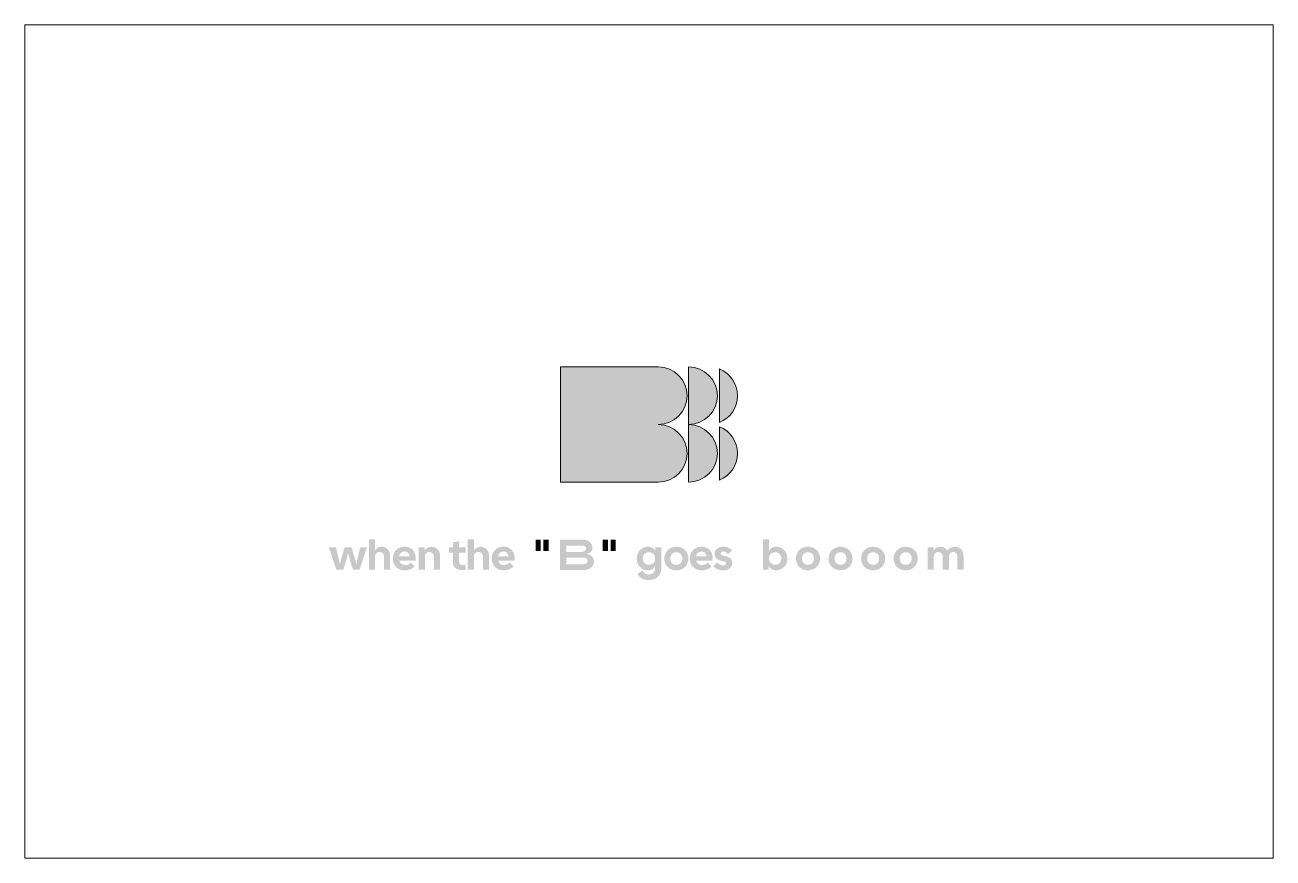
# Paper-space layout 'Layout1' of a CAD drawing. Header units: millimetres. Extents: x 0 to 254, y 0 to 169.
# The model-space entities are those that its viewports show. They can reach past a viewport. Long polylines and large blocks are cut down to what shows.
import ezdxf

# ---------------------------------------------------------------- set-up
doc = ezdxf.new("R2010")
doc.units = ezdxf.units.MM

msp = doc.modelspace()

# ---------------------------------------------------------------- hatches: boundary and pattern name
at = {"true_color": 0x000000, "transparency": 33554687}
h = msp.add_hatch(color=18, dxfattribs=at)
edge = h.paths.add_edge_path(flags=0)
edge.add_spline(control_points=[(2276.29, 87.68), (2278.44, 86.81), (2279.96, 84.7), (2279.96, 82.24), (2279.96, 79.78), (2278.44, 77.68), (2276.29, 76.81), (2276.29, 76.81), (2276.29, 87.68), (2276.29, 87.68)], knot_values=[0, 0, 0, 0, 1, 1, 1, 2, 2, 2, 3, 3, 3, 3], degree=3, periodic=1)
edge = h.paths.add_edge_path(flags=0)
edge.add_spline(control_points=[(2270, 88.11), (2270, 88.11), (2270, 99.83), (2270, 99.83), (2273.24, 99.83), (2275.87, 97.21), (2275.87, 93.97), (2275.87, 90.73), (2273.24, 88.11), (2270, 88.11)], knot_values=[0, 0, 0, 0, 1, 1, 1, 2, 2, 2, 3, 3, 3, 3], degree=3, periodic=1)
edge = h.paths.add_edge_path(flags=0)
edge.add_spline(control_points=[(2270, 88.11), (2273.24, 88.11), (2275.87, 85.48), (2275.87, 82.24), (2275.87, 79.01), (2273.24, 76.38), (2270, 76.38), (2270, 76.38), (2270, 88.11), (2270, 88.11)], knot_values=[0, 0, 0, 0, 1, 1, 1, 2, 2, 2, 3, 3, 3, 3], degree=3, periodic=1)
edge = h.paths.add_edge_path(flags=0)
edge.add_spline(control_points=[(2276.29, 99.41), (2278.44, 98.54), (2279.96, 96.43), (2279.96, 93.97), (2279.96, 91.51), (2278.44, 89.4), (2276.29, 88.53), (2276.29, 88.53), (2276.29, 99.41), (2276.29, 99.41)], knot_values=[0, 0, 0, 0, 1, 1, 1, 2, 2, 2, 3, 3, 3, 3], degree=3, periodic=1)
edge = h.paths.add_edge_path(flags=0)
edge.add_spline(control_points=[(2263.84, 76.38), (2263.84, 76.38), (2243.95, 76.38), (2243.95, 76.38), (2243.95, 76.38), (2243.95, 99.83), (2243.95, 99.83), (2243.95, 99.83), (2263.84, 99.83), (2263.84, 99.83), (2267.08, 99.83), (2269.7, 97.21), (2269.7, 93.97), (2269.7, 90.73), (2267.08, 88.11), (2263.84, 88.11), (2267.08, 88.11), (2269.7, 85.48), (2269.7, 82.24), (2269.7, 79.01), (2267.08, 76.38), (2263.84, 76.38)], knot_values=[0, 0, 0, 0, 1, 1, 1, 2, 2, 2, 3, 3, 3, 4, 4, 4, 5, 5, 5, 6, 6, 6, 7, 7, 7, 7], degree=3, periodic=1)
h = msp.add_hatch(color=18, dxfattribs=at)
edge = h.paths.add_edge_path(flags=0)
edge.add_spline(control_points=[(2204.95, 64.78), (2204.95, 64.78), (2206.18, 64.78), (2206.18, 64.78), (2206.18, 64.78), (2206.18, 62.57), (2206.18, 62.57), (2206.18, 62.57), (2206.25, 62.57), (2206.25, 62.57), (2206.37, 62.76), (2206.54, 62.92), (2206.77, 63.06), (2207, 63.19), (2207.27, 63.26), (2207.58, 63.26), (2207.88, 63.26), (2208.16, 63.19), (2208.41, 63.03), (2208.67, 62.88), (2208.87, 62.67), (2209.03, 62.4), (2209.18, 62.13), (2209.26, 61.84), (2209.26, 61.51), (2209.26, 61.51), (2209.26, 58.59), (2209.26, 58.59), (2209.26, 58.59), (2208.02, 58.59), (2208.02, 58.59), (2208.02, 58.59), (2208.02, 61.22), (2208.02, 61.22), (2208.02, 61.52), (2207.94, 61.76), (2207.77, 61.93), (2207.6, 62.11), (2207.37, 62.2), (2207.08, 62.2), (2206.81, 62.2), (2206.59, 62.11), (2206.43, 61.93), (2206.27, 61.75), (2206.18, 61.52), (2206.18, 61.22), (2206.18, 61.22), (2206.18, 58.59), (2206.18, 58.59), (2206.18, 58.59), (2204.95, 58.59), (2204.95, 58.59), (2204.95, 58.59), (2204.95, 64.78), (2204.95, 64.78)], knot_values=[0, 0, 0, 0, 1, 1, 1, 2, 2, 2, 3, 3, 3, 4, 4, 4, 5, 5, 5, 6, 6, 6, 7, 7, 7, 8, 8, 8, 9, 9, 9, 10, 10, 10, 11, 11, 11, 12, 12, 12, 13, 13, 13, 14, 14, 14, 15, 15, 15, 16, 16, 16, 17, 17, 17, 18, 18, 18, 18], degree=3, periodic=1)
h = msp.add_hatch(color=18, dxfattribs=at)
edge = h.paths.add_edge_path(flags=0)
edge.add_spline(control_points=[(2222.08, 62.06), (2222.08, 62.06), (2221.23, 62.06), (2221.23, 62.06), (2221.23, 62.06), (2221.23, 63.14), (2221.23, 63.14), (2221.23, 63.14), (2222.08, 63.14), (2222.08, 63.14), (2222.08, 63.14), (2222.08, 64.16), (2222.08, 64.16), (2222.08, 64.16), (2223.32, 64.4), (2223.32, 64.4), (2223.32, 64.4), (2223.32, 63.14), (2223.32, 63.14), (2223.32, 63.14), (2224.64, 63.14), (2224.64, 63.14), (2224.64, 63.14), (2224.64, 62.06), (2224.64, 62.06), (2224.64, 62.06), (2223.32, 62.06), (2223.32, 62.06), (2223.32, 62.06), (2223.32, 60.19), (2223.32, 60.19), (2223.32, 59.98), (2223.38, 59.81), (2223.52, 59.7), (2223.65, 59.6), (2223.81, 59.54), (2224, 59.54), (2224.27, 59.54), (2224.48, 59.57), (2224.64, 59.62), (2224.64, 59.62), (2224.64, 58.59), (2224.64, 58.59), (2224.49, 58.56), (2224.36, 58.54), (2224.25, 58.53), (2224.13, 58.52), (2223.99, 58.51), (2223.81, 58.51), (2223.3, 58.51), (2222.89, 58.65), (2222.57, 58.93), (2222.24, 59.21), (2222.08, 59.59), (2222.08, 60.06), (2222.08, 60.06), (2222.08, 62.06), (2222.08, 62.06)], knot_values=[0, 0, 0, 0, 1, 1, 1, 2, 2, 2, 3, 3, 3, 4, 4, 4, 5, 5, 5, 6, 6, 6, 7, 7, 7, 8, 8, 8, 9, 9, 9, 10, 10, 10, 11, 11, 11, 12, 12, 12, 13, 13, 13, 14, 14, 14, 15, 15, 15, 16, 16, 16, 17, 17, 17, 18, 18, 18, 19, 19, 19, 19], degree=3, periodic=1)
h = msp.add_hatch(color=18, dxfattribs=at)
edge = h.paths.add_edge_path(flags=0)
edge.add_spline(control_points=[(2225.08, 64.78), (2225.08, 64.78), (2226.31, 64.78), (2226.31, 64.78), (2226.31, 64.78), (2226.31, 62.57), (2226.31, 62.57), (2226.31, 62.57), (2226.37, 62.57), (2226.37, 62.57), (2226.5, 62.76), (2226.67, 62.92), (2226.9, 63.06), (2227.13, 63.19), (2227.4, 63.26), (2227.71, 63.26), (2228.01, 63.26), (2228.28, 63.19), (2228.54, 63.03), (2228.8, 62.88), (2229, 62.67), (2229.16, 62.4), (2229.31, 62.13), (2229.39, 61.84), (2229.39, 61.51), (2229.39, 61.51), (2229.39, 58.59), (2229.39, 58.59), (2229.39, 58.59), (2228.15, 58.59), (2228.15, 58.59), (2228.15, 58.59), (2228.15, 61.22), (2228.15, 61.22), (2228.15, 61.52), (2228.06, 61.76), (2227.89, 61.93), (2227.73, 62.11), (2227.5, 62.2), (2227.21, 62.2), (2226.94, 62.2), (2226.72, 62.11), (2226.56, 61.93), (2226.39, 61.75), (2226.31, 61.52), (2226.31, 61.22), (2226.31, 61.22), (2226.31, 58.59), (2226.31, 58.59), (2226.31, 58.59), (2225.08, 58.59), (2225.08, 58.59), (2225.08, 58.59), (2225.08, 64.78), (2225.08, 64.78)], knot_values=[0, 0, 0, 0, 1, 1, 1, 2, 2, 2, 3, 3, 3, 4, 4, 4, 5, 5, 5, 6, 6, 6, 7, 7, 7, 8, 8, 8, 9, 9, 9, 10, 10, 10, 11, 11, 11, 12, 12, 12, 13, 13, 13, 14, 14, 14, 15, 15, 15, 16, 16, 16, 17, 17, 17, 18, 18, 18, 18], degree=3, periodic=1)
h = msp.add_hatch(color=18, dxfattribs=at)
h.paths.add_polyline_path([(2238.88, 62.38), (2238.88, 64.71), (2239.92, 64.71), (2239.92, 62.38)], flags=0)
h.paths.add_polyline_path([(2240.47, 62.38), (2240.47, 64.71), (2241.52, 64.71), (2241.52, 62.38)], flags=0)
h = msp.add_hatch(color=18, dxfattribs=at)
edge = h.paths.add_edge_path(flags=0)
edge.add_spline(control_points=[(2243.83, 64.71), (2243.83, 64.71), (2248.33, 64.71), (2248.33, 64.71), (2248.99, 64.71), (2249.51, 64.56), (2249.88, 64.26), (2250.25, 63.96), (2250.44, 63.56), (2250.44, 63.07), (2250.44, 62.76), (2250.34, 62.49), (2250.14, 62.28), (2249.94, 62.06), (2249.67, 61.92), (2249.33, 61.84), (2249.33, 61.84), (2249.33, 61.79), (2249.33, 61.79), (2249.59, 61.76), (2249.83, 61.68), (2250.05, 61.53), (2250.26, 61.38), (2250.43, 61.2), (2250.55, 60.97), (2250.68, 60.74), (2250.74, 60.49), (2250.74, 60.22), (2250.74, 59.87), (2250.64, 59.57), (2250.46, 59.32), (2250.28, 59.06), (2250.02, 58.86), (2249.68, 58.72), (2249.35, 58.58), (2248.95, 58.51), (2248.5, 58.51), (2248.5, 58.51), (2243.83, 58.51), (2243.83, 58.51), (2243.83, 58.51), (2243.83, 64.71), (2243.83, 64.71)], knot_values=[0, 0, 0, 0, 1, 1, 1, 2, 2, 2, 3, 3, 3, 4, 4, 4, 5, 5, 5, 6, 6, 6, 7, 7, 7, 8, 8, 8, 9, 9, 9, 10, 10, 10, 11, 11, 11, 12, 12, 12, 13, 13, 13, 14, 14, 14, 14], degree=3, periodic=1)
edge = h.paths.add_edge_path(flags=0)
edge.add_spline(control_points=[(2248.47, 59.7), (2248.78, 59.7), (2249.02, 59.76), (2249.19, 59.88), (2249.37, 60), (2249.45, 60.17), (2249.45, 60.38), (2249.45, 60.6), (2249.37, 60.77), (2249.19, 60.89), (2249.02, 61.01), (2248.78, 61.07), (2248.47, 61.07), (2248.47, 61.07), (2245.1, 61.07), (2245.1, 61.07), (2245.1, 61.07), (2245.1, 59.7), (2245.1, 59.7), (2245.1, 59.7), (2248.47, 59.7), (2248.47, 59.7)], knot_values=[0, 0, 0, 0, 1, 1, 1, 2, 2, 2, 3, 3, 3, 4, 4, 4, 5, 5, 5, 6, 6, 6, 7, 7, 7, 7], degree=3, periodic=1)
edge = h.paths.add_edge_path(flags=0)
edge.add_spline(control_points=[(2248.22, 62.22), (2248.49, 62.22), (2248.7, 62.28), (2248.85, 62.39), (2248.99, 62.51), (2249.15, 62.67), (2249.15, 62.88), (2249.15, 63.08), (2249.07, 63.23), (2248.92, 63.34), (2248.78, 63.45), (2248.57, 63.51), (2248.3, 63.51), (2248.3, 63.51), (2245.1, 63.51), (2245.1, 63.51), (2245.1, 63.51), (2245.1, 62.22), (2245.1, 62.22), (2245.1, 62.22), (2248.22, 62.22), (2248.22, 62.22)], knot_values=[0, 0, 0, 0, 1, 1, 1, 2, 2, 2, 3, 3, 3, 4, 4, 4, 5, 5, 5, 6, 6, 6, 7, 7, 7, 7], degree=3, periodic=1)
h = msp.add_hatch(color=18, dxfattribs=at)
h.paths.add_polyline_path([(2252.53, 62.38), (2252.53, 64.71), (2253.58, 64.71), (2253.58, 62.38)], flags=0)
h.paths.add_polyline_path([(2254.13, 62.38), (2254.13, 64.71), (2255.18, 64.71), (2255.18, 62.38)], flags=0)
h = msp.add_hatch(color=18, dxfattribs=at)
edge = h.paths.add_edge_path(flags=0)
edge.add_spline(control_points=[(2287.83, 58.47), (2287.5, 58.47), (2287.2, 58.54), (2286.93, 58.69), (2286.66, 58.83), (2286.48, 59.02), (2286.39, 59.26), (2286.39, 59.26), (2286.34, 59.26), (2286.34, 59.26), (2286.34, 59.26), (2286.34, 58.59), (2286.34, 58.59), (2286.34, 58.59), (2285.14, 58.59), (2285.14, 58.59), (2285.14, 58.59), (2285.14, 64.78), (2285.14, 64.78), (2285.14, 64.78), (2286.37, 64.78), (2286.37, 64.78), (2286.37, 64.78), (2286.37, 62.45), (2286.37, 62.45), (2286.37, 62.45), (2286.43, 62.45), (2286.43, 62.45), (2286.52, 62.7), (2286.7, 62.9), (2286.96, 63.04), (2287.22, 63.19), (2287.51, 63.26), (2287.83, 63.26), (2288.27, 63.26), (2288.67, 63.15), (2289.02, 62.93), (2289.37, 62.71), (2289.64, 62.42), (2289.84, 62.05), (2290.03, 61.68), (2290.13, 61.29), (2290.13, 60.86), (2290.13, 60.44), (2290.03, 60.05), (2289.84, 59.68), (2289.64, 59.31), (2289.37, 59.02), (2289.02, 58.8), (2288.67, 58.58), (2288.27, 58.47), (2287.83, 58.47)], knot_values=[0, 0, 0, 0, 1, 1, 1, 2, 2, 2, 3, 3, 3, 4, 4, 4, 5, 5, 5, 6, 6, 6, 7, 7, 7, 8, 8, 8, 9, 9, 9, 10, 10, 10, 11, 11, 11, 12, 12, 12, 13, 13, 13, 14, 14, 14, 15, 15, 15, 16, 16, 16, 17, 17, 17, 17], degree=3, periodic=1)
edge = h.paths.add_edge_path(flags=0)
edge.add_spline(control_points=[(2287.63, 59.58), (2287.99, 59.58), (2288.29, 59.71), (2288.53, 59.95), (2288.77, 60.19), (2288.89, 60.5), (2288.89, 60.87), (2288.89, 61.24), (2288.77, 61.55), (2288.53, 61.79), (2288.29, 62.03), (2287.99, 62.15), (2287.63, 62.15), (2287.27, 62.15), (2286.97, 62.03), (2286.73, 61.79), (2286.49, 61.55), (2286.37, 61.24), (2286.37, 60.86), (2286.37, 60.62), (2286.43, 60.41), (2286.53, 60.21), (2286.64, 60.02), (2286.79, 59.86), (2286.98, 59.75), (2287.18, 59.64), (2287.39, 59.58), (2287.63, 59.58)], knot_values=[0, 0, 0, 0, 1, 1, 1, 2, 2, 2, 3, 3, 3, 4, 4, 4, 5, 5, 5, 6, 6, 6, 7, 7, 7, 8, 8, 8, 9, 9, 9, 9], degree=3, periodic=1)
h = msp.add_hatch(color=18, dxfattribs=at)
edge = h.paths.add_edge_path(flags=0)
edge.add_spline(control_points=[(2196.8, 63.14), (2196.8, 63.14), (2198.25, 63.14), (2198.25, 63.14), (2198.25, 63.14), (2198.84, 60.68), (2198.84, 60.68), (2198.84, 60.68), (2198.88, 60.48), (2198.88, 60.48), (2198.95, 60.2), (2198.99, 59.96), (2199.02, 59.77), (2199.02, 59.77), (2199.09, 59.77), (2199.09, 59.77), (2199.11, 59.93), (2199.14, 60.09), (2199.17, 60.24), (2199.21, 60.39), (2199.24, 60.54), (2199.28, 60.69), (2199.28, 60.69), (2200, 63.14), (2200, 63.14), (2200, 63.14), (2201.42, 63.14), (2201.42, 63.14), (2201.42, 63.14), (2202.14, 60.69), (2202.14, 60.69), (2202.24, 60.33), (2202.3, 60.03), (2202.33, 59.77), (2202.33, 59.77), (2202.4, 59.77), (2202.4, 59.77), (2202.42, 59.91), (2202.45, 60.06), (2202.49, 60.22), (2202.52, 60.39), (2202.56, 60.54), (2202.59, 60.68), (2202.59, 60.68), (2203.21, 63.14), (2203.21, 63.14), (2203.21, 63.14), (2204.56, 63.14), (2204.56, 63.14), (2204.56, 63.14), (2203.04, 58.59), (2203.04, 58.59), (2203.04, 58.59), (2201.69, 58.59), (2201.69, 58.59), (2201.69, 58.59), (2200.94, 61.06), (2200.94, 61.06), (2200.87, 61.31), (2200.8, 61.62), (2200.74, 61.96), (2200.74, 61.96), (2200.67, 61.96), (2200.67, 61.96), (2200.63, 61.66), (2200.57, 61.35), (2200.49, 61.06), (2200.49, 61.06), (2199.76, 58.59), (2199.76, 58.59), (2199.76, 58.59), (2198.33, 58.59), (2198.33, 58.59), (2198.33, 58.59), (2196.8, 63.14), (2196.8, 63.14)], knot_values=[0, 0, 0, 0, 1, 1, 1, 2, 2, 2, 3, 3, 3, 4, 4, 4, 5, 5, 5, 6, 6, 6, 7, 7, 7, 8, 8, 8, 9, 9, 9, 10, 10, 10, 11, 11, 11, 12, 12, 12, 13, 13, 13, 14, 14, 14, 15, 15, 15, 16, 16, 16, 17, 17, 17, 18, 18, 18, 19, 19, 19, 20, 20, 20, 21, 21, 21, 22, 22, 22, 23, 23, 23, 24, 24, 24, 25, 25, 25, 25], degree=3, periodic=1)
h = msp.add_hatch(color=18, dxfattribs=at)
edge = h.paths.add_edge_path(flags=0)
edge.add_spline(control_points=[(2211.13, 60.44), (2211.15, 60.35), (2211.19, 60.25), (2211.24, 60.16), (2211.34, 59.98), (2211.48, 59.84), (2211.66, 59.72), (2211.84, 59.61), (2212.06, 59.55), (2212.32, 59.55), (2212.54, 59.55), (2212.76, 59.6), (2212.96, 59.69), (2213.17, 59.79), (2213.33, 59.91), (2213.45, 60.07), (2213.45, 60.07), (2214.27, 59.27), (2214.27, 59.27), (2214.06, 59.03), (2213.78, 58.84), (2213.43, 58.69), (2213.08, 58.54), (2212.7, 58.47), (2212.28, 58.47), (2211.8, 58.47), (2211.37, 58.57), (2211, 58.77), (2210.63, 58.98), (2210.34, 59.26), (2210.13, 59.62), (2209.93, 59.98), (2209.83, 60.38), (2209.83, 60.83), (2209.83, 61.33), (2209.93, 61.76), (2210.14, 62.13), (2210.34, 62.49), (2210.63, 62.78), (2210.99, 62.97), (2211.36, 63.17), (2211.77, 63.26), (2212.22, 63.26), (2212.67, 63.26), (2213.06, 63.17), (2213.41, 62.97), (2213.75, 62.78), (2214.01, 62.51), (2214.2, 62.16), (2214.38, 61.81), (2214.48, 61.41), (2214.48, 60.95), (2214.48, 60.8), (2214.46, 60.63), (2214.44, 60.44), (2214.44, 60.44), (2211.13, 60.44), (2211.13, 60.44)], knot_values=[0, 0, 0, 0, 1, 1, 1, 2, 2, 2, 3, 3, 3, 4, 4, 4, 5, 5, 5, 6, 6, 6, 7, 7, 7, 8, 8, 8, 9, 9, 9, 10, 10, 10, 11, 11, 11, 12, 12, 12, 13, 13, 13, 14, 14, 14, 15, 15, 15, 16, 16, 16, 17, 17, 17, 18, 18, 18, 19, 19, 19, 19], degree=3, periodic=1)
edge = h.paths.add_edge_path(flags=0)
edge.add_spline(control_points=[(2211.1, 61.34), (2211.1, 61.34), (2213.22, 61.32), (2213.22, 61.32), (2213.19, 61.58), (2213.12, 61.79), (2213, 61.94), (2212.83, 62.16), (2212.57, 62.27), (2212.2, 62.27), (2211.85, 62.27), (2211.58, 62.16), (2211.37, 61.93), (2211.24, 61.77), (2211.15, 61.58), (2211.1, 61.34)], knot_values=[0, 0, 0, 0, 1, 1, 1, 2, 2, 2, 3, 3, 3, 4, 4, 4, 5, 5, 5, 5], degree=3, periodic=1)
h = msp.add_hatch(color=18, dxfattribs=at)
edge = h.paths.add_edge_path(flags=0)
edge.add_spline(control_points=[(2215.1, 63.14), (2215.1, 63.14), (2216.3, 63.14), (2216.3, 63.14), (2216.3, 63.14), (2216.3, 62.56), (2216.3, 62.56), (2216.3, 62.56), (2216.35, 62.56), (2216.35, 62.56), (2216.48, 62.75), (2216.66, 62.92), (2216.9, 63.05), (2217.14, 63.19), (2217.41, 63.25), (2217.73, 63.25), (2218.03, 63.25), (2218.31, 63.18), (2218.56, 63.02), (2218.82, 62.87), (2219.03, 62.66), (2219.18, 62.39), (2219.33, 62.12), (2219.41, 61.83), (2219.41, 61.5), (2219.41, 61.5), (2219.41, 58.59), (2219.41, 58.59), (2219.41, 58.59), (2218.17, 58.59), (2218.17, 58.59), (2218.17, 58.59), (2218.17, 61.21), (2218.17, 61.21), (2218.17, 61.51), (2218.09, 61.75), (2217.92, 61.93), (2217.75, 62.1), (2217.52, 62.19), (2217.24, 62.19), (2216.96, 62.19), (2216.74, 62.1), (2216.58, 61.92), (2216.42, 61.74), (2216.34, 61.51), (2216.34, 61.21), (2216.34, 61.21), (2216.34, 58.59), (2216.34, 58.59), (2216.34, 58.59), (2215.1, 58.59), (2215.1, 58.59), (2215.1, 58.59), (2215.1, 63.14), (2215.1, 63.14)], knot_values=[0, 0, 0, 0, 1, 1, 1, 2, 2, 2, 3, 3, 3, 4, 4, 4, 5, 5, 5, 6, 6, 6, 7, 7, 7, 8, 8, 8, 9, 9, 9, 10, 10, 10, 11, 11, 11, 12, 12, 12, 13, 13, 13, 14, 14, 14, 15, 15, 15, 16, 16, 16, 17, 17, 17, 18, 18, 18, 18], degree=3, periodic=1)
h = msp.add_hatch(color=18, dxfattribs=at)
edge = h.paths.add_edge_path(flags=0)
edge.add_spline(control_points=[(2231.25, 60.44), (2231.28, 60.35), (2231.32, 60.25), (2231.37, 60.16), (2231.47, 59.98), (2231.61, 59.84), (2231.79, 59.72), (2231.97, 59.61), (2232.19, 59.55), (2232.45, 59.55), (2232.67, 59.55), (2232.89, 59.6), (2233.09, 59.69), (2233.3, 59.79), (2233.46, 59.91), (2233.58, 60.07), (2233.58, 60.07), (2234.39, 59.27), (2234.39, 59.27), (2234.18, 59.03), (2233.9, 58.84), (2233.55, 58.69), (2233.21, 58.54), (2232.82, 58.47), (2232.41, 58.47), (2231.93, 58.47), (2231.5, 58.57), (2231.13, 58.77), (2230.75, 58.98), (2230.47, 59.26), (2230.26, 59.62), (2230.06, 59.98), (2229.96, 60.38), (2229.96, 60.83), (2229.96, 61.33), (2230.06, 61.76), (2230.27, 62.13), (2230.47, 62.49), (2230.76, 62.78), (2231.12, 62.97), (2231.49, 63.17), (2231.9, 63.26), (2232.35, 63.26), (2232.8, 63.26), (2233.19, 63.17), (2233.53, 62.97), (2233.87, 62.78), (2234.14, 62.51), (2234.32, 62.16), (2234.51, 61.81), (2234.6, 61.41), (2234.6, 60.95), (2234.6, 60.8), (2234.59, 60.63), (2234.57, 60.44), (2234.57, 60.44), (2231.25, 60.44), (2231.25, 60.44)], knot_values=[0, 0, 0, 0, 1, 1, 1, 2, 2, 2, 3, 3, 3, 4, 4, 4, 5, 5, 5, 6, 6, 6, 7, 7, 7, 8, 8, 8, 9, 9, 9, 10, 10, 10, 11, 11, 11, 12, 12, 12, 13, 13, 13, 14, 14, 14, 15, 15, 15, 16, 16, 16, 17, 17, 17, 18, 18, 18, 19, 19, 19, 19], degree=3, periodic=1)
edge = h.paths.add_edge_path(flags=0)
edge.add_spline(control_points=[(2231.23, 61.34), (2231.23, 61.34), (2233.35, 61.32), (2233.35, 61.32), (2233.32, 61.58), (2233.25, 61.79), (2233.13, 61.94), (2232.96, 62.16), (2232.69, 62.27), (2232.33, 62.27), (2231.98, 62.27), (2231.71, 62.16), (2231.5, 61.93), (2231.37, 61.77), (2231.28, 61.58), (2231.23, 61.34)], knot_values=[0, 0, 0, 0, 1, 1, 1, 2, 2, 2, 3, 3, 3, 4, 4, 4, 5, 5, 5, 5], degree=3, periodic=1)
h = msp.add_hatch(color=18, dxfattribs=at)
edge = h.paths.add_edge_path(flags=0)
edge.add_spline(control_points=[(2262, 56.5), (2261.63, 56.5), (2261.31, 56.53), (2261.04, 56.59), (2260.76, 56.66), (2260.51, 56.78), (2260.27, 56.95), (2260.03, 57.13), (2259.81, 57.39), (2259.6, 57.72), (2259.6, 57.72), (2260.62, 58.42), (2260.62, 58.42), (2260.76, 58.15), (2260.93, 57.95), (2261.14, 57.82), (2261.35, 57.7), (2261.62, 57.63), (2261.96, 57.63), (2262.18, 57.63), (2262.38, 57.68), (2262.57, 57.78), (2262.76, 57.88), (2262.91, 58.02), (2263.03, 58.2), (2263.14, 58.38), (2263.2, 58.59), (2263.2, 58.84), (2263.2, 58.84), (2263.2, 59.26), (2263.2, 59.26), (2263.2, 59.26), (2263.14, 59.26), (2263.14, 59.26), (2263.06, 59.02), (2262.88, 58.83), (2262.62, 58.69), (2262.35, 58.54), (2262.06, 58.47), (2261.75, 58.47), (2261.3, 58.47), (2260.91, 58.58), (2260.56, 58.8), (2260.21, 59.02), (2259.94, 59.31), (2259.74, 59.68), (2259.55, 60.05), (2259.45, 60.44), (2259.45, 60.86), (2259.45, 61.29), (2259.55, 61.68), (2259.74, 62.05), (2259.94, 62.42), (2260.21, 62.71), (2260.56, 62.93), (2260.91, 63.15), (2261.3, 63.26), (2261.75, 63.26), (2262.08, 63.26), (2262.38, 63.19), (2262.65, 63.04), (2262.91, 62.9), (2263.09, 62.7), (2263.18, 62.45), (2263.18, 62.45), (2263.24, 62.45), (2263.24, 62.45), (2263.24, 62.45), (2263.24, 63.14), (2263.24, 63.14), (2263.24, 63.14), (2264.44, 63.14), (2264.44, 63.14), (2264.44, 63.14), (2264.44, 58.77), (2264.44, 58.77), (2264.44, 58.3), (2264.32, 57.9), (2264.1, 57.56), (2263.88, 57.21), (2263.58, 56.95), (2263.21, 56.77), (2262.83, 56.59), (2262.43, 56.5), (2262, 56.5)], knot_values=[0, 0, 0, 0, 1, 1, 1, 2, 2, 2, 3, 3, 3, 4, 4, 4, 5, 5, 5, 6, 6, 6, 7, 7, 7, 8, 8, 8, 9, 9, 9, 10, 10, 10, 11, 11, 11, 12, 12, 12, 13, 13, 13, 14, 14, 14, 15, 15, 15, 16, 16, 16, 17, 17, 17, 18, 18, 18, 19, 19, 19, 20, 20, 20, 21, 21, 21, 22, 22, 22, 23, 23, 23, 24, 24, 24, 25, 25, 25, 26, 26, 26, 27, 27, 27, 28, 28, 28, 28], degree=3, periodic=1)
edge = h.paths.add_edge_path(flags=0)
edge.add_spline(control_points=[(2261.95, 59.58), (2262.31, 59.58), (2262.61, 59.71), (2262.84, 59.95), (2263.08, 60.19), (2263.2, 60.5), (2263.2, 60.86), (2263.2, 61.11), (2263.14, 61.33), (2263.03, 61.53), (2262.93, 61.72), (2262.78, 61.87), (2262.59, 61.99), (2262.4, 62.1), (2262.19, 62.15), (2261.95, 62.15), (2261.71, 62.15), (2261.49, 62.1), (2261.3, 61.99), (2261.11, 61.87), (2260.96, 61.72), (2260.85, 61.53), (2260.74, 61.33), (2260.69, 61.11), (2260.69, 60.87), (2260.69, 60.63), (2260.74, 60.41), (2260.85, 60.22), (2260.96, 60.02), (2261.11, 59.86), (2261.3, 59.75), (2261.49, 59.64), (2261.71, 59.58), (2261.95, 59.58)], knot_values=[0, 0, 0, 0, 1, 1, 1, 2, 2, 2, 3, 3, 3, 4, 4, 4, 5, 5, 5, 6, 6, 6, 7, 7, 7, 8, 8, 8, 9, 9, 9, 10, 10, 10, 11, 11, 11, 11], degree=3, periodic=1)
h = msp.add_hatch(color=18, dxfattribs=at)
edge = h.paths.add_edge_path(flags=0)
edge.add_spline(control_points=[(2267.51, 58.47), (2267.05, 58.47), (2266.64, 58.57), (2266.26, 58.78), (2265.89, 58.99), (2265.6, 59.28), (2265.38, 59.64), (2265.17, 60.01), (2265.07, 60.42), (2265.07, 60.86), (2265.07, 61.31), (2265.17, 61.72), (2265.38, 62.09), (2265.6, 62.45), (2265.89, 62.74), (2266.26, 62.95), (2266.64, 63.16), (2267.05, 63.26), (2267.51, 63.26), (2267.97, 63.26), (2268.39, 63.16), (2268.77, 62.95), (2269.14, 62.74), (2269.44, 62.45), (2269.65, 62.09), (2269.86, 61.72), (2269.97, 61.31), (2269.97, 60.86), (2269.97, 60.42), (2269.86, 60.01), (2269.65, 59.64), (2269.44, 59.28), (2269.14, 58.99), (2268.77, 58.78), (2268.39, 58.57), (2267.97, 58.47), (2267.51, 58.47)], knot_values=[0, 0, 0, 0, 1, 1, 1, 2, 2, 2, 3, 3, 3, 4, 4, 4, 5, 5, 5, 6, 6, 6, 7, 7, 7, 8, 8, 8, 9, 9, 9, 10, 10, 10, 11, 11, 11, 12, 12, 12, 12], degree=3, periodic=1)
edge = h.paths.add_edge_path(flags=0)
edge.add_spline(control_points=[(2267.51, 59.58), (2267.74, 59.58), (2267.95, 59.64), (2268.14, 59.74), (2268.32, 59.84), (2268.46, 59.99), (2268.57, 60.19), (2268.67, 60.38), (2268.73, 60.61), (2268.73, 60.86), (2268.73, 61.12), (2268.67, 61.35), (2268.57, 61.54), (2268.46, 61.74), (2268.32, 61.89), (2268.14, 61.99), (2267.95, 62.1), (2267.74, 62.15), (2267.51, 62.15), (2267.16, 62.15), (2266.87, 62.04), (2266.65, 61.8), (2266.42, 61.57), (2266.31, 61.25), (2266.31, 60.86), (2266.31, 60.61), (2266.36, 60.38), (2266.46, 60.19), (2266.57, 59.99), (2266.71, 59.84), (2266.89, 59.74), (2267.07, 59.64), (2267.28, 59.58), (2267.51, 59.58)], knot_values=[0, 0, 0, 0, 1, 1, 1, 2, 2, 2, 3, 3, 3, 4, 4, 4, 5, 5, 5, 6, 6, 6, 7, 7, 7, 8, 8, 8, 9, 9, 9, 10, 10, 10, 11, 11, 11, 11], degree=3, periodic=1)
h = msp.add_hatch(color=18, dxfattribs=at)
edge = h.paths.add_edge_path(flags=0)
edge.add_spline(control_points=[(2271.55, 60.44), (2271.58, 60.35), (2271.62, 60.25), (2271.67, 60.16), (2271.77, 59.98), (2271.91, 59.84), (2272.09, 59.72), (2272.27, 59.61), (2272.49, 59.55), (2272.74, 59.55), (2272.97, 59.55), (2273.19, 59.6), (2273.39, 59.69), (2273.6, 59.79), (2273.76, 59.91), (2273.88, 60.07), (2273.88, 60.07), (2274.69, 59.27), (2274.69, 59.27), (2274.48, 59.03), (2274.2, 58.84), (2273.85, 58.69), (2273.5, 58.54), (2273.12, 58.47), (2272.71, 58.47), (2272.23, 58.47), (2271.8, 58.57), (2271.43, 58.77), (2271.05, 58.98), (2270.76, 59.26), (2270.56, 59.62), (2270.36, 59.98), (2270.25, 60.38), (2270.25, 60.83), (2270.25, 61.33), (2270.36, 61.76), (2270.57, 62.13), (2270.77, 62.49), (2271.06, 62.78), (2271.42, 62.97), (2271.79, 63.17), (2272.19, 63.26), (2272.65, 63.26), (2273.1, 63.26), (2273.49, 63.17), (2273.83, 62.97), (2274.17, 62.78), (2274.44, 62.51), (2274.62, 62.16), (2274.81, 61.81), (2274.9, 61.41), (2274.9, 60.95), (2274.9, 60.8), (2274.89, 60.63), (2274.87, 60.44), (2274.87, 60.44), (2271.55, 60.44), (2271.55, 60.44)], knot_values=[0, 0, 0, 0, 1, 1, 1, 2, 2, 2, 3, 3, 3, 4, 4, 4, 5, 5, 5, 6, 6, 6, 7, 7, 7, 8, 8, 8, 9, 9, 9, 10, 10, 10, 11, 11, 11, 12, 12, 12, 13, 13, 13, 14, 14, 14, 15, 15, 15, 16, 16, 16, 17, 17, 17, 18, 18, 18, 19, 19, 19, 19], degree=3, periodic=1)
edge = h.paths.add_edge_path(flags=0)
edge.add_spline(control_points=[(2271.53, 61.34), (2271.53, 61.34), (2273.65, 61.32), (2273.65, 61.32), (2273.62, 61.58), (2273.55, 61.79), (2273.43, 61.94), (2273.26, 62.16), (2272.99, 62.27), (2272.63, 62.27), (2272.28, 62.27), (2272.01, 62.16), (2271.8, 61.93), (2271.67, 61.77), (2271.58, 61.58), (2271.53, 61.34)], knot_values=[0, 0, 0, 0, 1, 1, 1, 2, 2, 2, 3, 3, 3, 4, 4, 4, 5, 5, 5, 5], degree=3, periodic=1)
h = msp.add_hatch(color=18, dxfattribs=at)
edge = h.paths.add_edge_path(flags=0)
edge.add_spline(control_points=[(2277.05, 58.47), (2276.63, 58.47), (2276.26, 58.53), (2275.94, 58.66), (2275.63, 58.79), (2275.33, 58.99), (2275.04, 59.27), (2275.04, 59.27), (2275.82, 60.06), (2275.82, 60.06), (2276.01, 59.86), (2276.2, 59.72), (2276.39, 59.62), (2276.57, 59.52), (2276.78, 59.47), (2277.01, 59.47), (2277.21, 59.47), (2277.37, 59.51), (2277.49, 59.58), (2277.6, 59.65), (2277.66, 59.75), (2277.66, 59.88), (2277.66, 60), (2277.6, 60.1), (2277.48, 60.17), (2277.36, 60.24), (2277.15, 60.3), (2276.85, 60.37), (2276.33, 60.46), (2275.94, 60.63), (2275.68, 60.86), (2275.42, 61.09), (2275.3, 61.41), (2275.3, 61.83), (2275.3, 62.08), (2275.37, 62.32), (2275.51, 62.54), (2275.65, 62.76), (2275.86, 62.93), (2276.13, 63.06), (2276.4, 63.2), (2276.72, 63.26), (2277.1, 63.26), (2277.53, 63.26), (2277.88, 63.2), (2278.13, 63.06), (2278.38, 62.93), (2278.63, 62.72), (2278.87, 62.43), (2278.87, 62.43), (2277.98, 61.75), (2277.98, 61.75), (2277.85, 61.94), (2277.72, 62.07), (2277.58, 62.15), (2277.44, 62.23), (2277.28, 62.27), (2277.1, 62.27), (2276.92, 62.27), (2276.78, 62.23), (2276.67, 62.15), (2276.56, 62.07), (2276.51, 61.98), (2276.51, 61.87), (2276.51, 61.76), (2276.56, 61.67), (2276.67, 61.61), (2276.78, 61.54), (2276.95, 61.48), (2277.19, 61.42), (2277.6, 61.33), (2277.93, 61.23), (2278.17, 61.11), (2278.42, 61), (2278.59, 60.85), (2278.71, 60.67), (2278.83, 60.49), (2278.89, 60.26), (2278.89, 59.97), (2278.89, 59.67), (2278.81, 59.41), (2278.65, 59.18), (2278.5, 58.96), (2278.28, 58.78), (2278, 58.66), (2277.72, 58.53), (2277.41, 58.47), (2277.05, 58.47)], knot_values=[0, 0, 0, 0, 1, 1, 1, 2, 2, 2, 3, 3, 3, 4, 4, 4, 5, 5, 5, 6, 6, 6, 7, 7, 7, 8, 8, 8, 9, 9, 9, 10, 10, 10, 11, 11, 11, 12, 12, 12, 13, 13, 13, 14, 14, 14, 15, 15, 15, 16, 16, 16, 17, 17, 17, 18, 18, 18, 19, 19, 19, 20, 20, 20, 21, 21, 21, 22, 22, 22, 23, 23, 23, 24, 24, 24, 25, 25, 25, 26, 26, 26, 27, 27, 27, 28, 28, 28, 29, 29, 29, 29], degree=3, periodic=1)
h = msp.add_hatch(color=18, dxfattribs=at)
edge = h.paths.add_edge_path(flags=0)
edge.add_spline(control_points=[(2294.31, 58.47), (2293.85, 58.47), (2293.43, 58.57), (2293.06, 58.78), (2292.68, 58.99), (2292.39, 59.28), (2292.18, 59.64), (2291.97, 60.01), (2291.86, 60.42), (2291.86, 60.86), (2291.86, 61.31), (2291.97, 61.72), (2292.18, 62.09), (2292.39, 62.45), (2292.68, 62.74), (2293.06, 62.95), (2293.43, 63.16), (2293.85, 63.26), (2294.31, 63.26), (2294.77, 63.26), (2295.18, 63.16), (2295.56, 62.95), (2295.93, 62.74), (2296.23, 62.45), (2296.44, 62.09), (2296.65, 61.72), (2296.76, 61.31), (2296.76, 60.86), (2296.76, 60.42), (2296.65, 60.01), (2296.44, 59.64), (2296.23, 59.28), (2295.93, 58.99), (2295.56, 58.78), (2295.18, 58.57), (2294.77, 58.47), (2294.31, 58.47)], knot_values=[0, 0, 0, 0, 1, 1, 1, 2, 2, 2, 3, 3, 3, 4, 4, 4, 5, 5, 5, 6, 6, 6, 7, 7, 7, 8, 8, 8, 9, 9, 9, 10, 10, 10, 11, 11, 11, 12, 12, 12, 12], degree=3, periodic=1)
edge = h.paths.add_edge_path(flags=0)
edge.add_spline(control_points=[(2294.31, 59.58), (2294.54, 59.58), (2294.75, 59.64), (2294.93, 59.74), (2295.11, 59.84), (2295.26, 59.99), (2295.36, 60.19), (2295.47, 60.38), (2295.52, 60.61), (2295.52, 60.86), (2295.52, 61.12), (2295.47, 61.35), (2295.36, 61.54), (2295.26, 61.74), (2295.11, 61.89), (2294.93, 61.99), (2294.75, 62.1), (2294.54, 62.15), (2294.31, 62.15), (2293.96, 62.15), (2293.67, 62.04), (2293.44, 61.8), (2293.21, 61.57), (2293.1, 61.25), (2293.1, 60.86), (2293.1, 60.61), (2293.15, 60.38), (2293.26, 60.19), (2293.36, 59.99), (2293.5, 59.84), (2293.68, 59.74), (2293.87, 59.64), (2294.07, 59.58), (2294.31, 59.58)], knot_values=[0, 0, 0, 0, 1, 1, 1, 2, 2, 2, 3, 3, 3, 4, 4, 4, 5, 5, 5, 6, 6, 6, 7, 7, 7, 8, 8, 8, 9, 9, 9, 10, 10, 10, 11, 11, 11, 11], degree=3, periodic=1)
h = msp.add_hatch(color=18, dxfattribs=at)
edge = h.paths.add_edge_path(flags=0)
edge.add_spline(control_points=[(2300.94, 58.47), (2300.48, 58.47), (2300.06, 58.57), (2299.69, 58.78), (2299.31, 58.99), (2299.02, 59.28), (2298.81, 59.64), (2298.6, 60.01), (2298.49, 60.42), (2298.49, 60.86), (2298.49, 61.31), (2298.6, 61.72), (2298.81, 62.09), (2299.02, 62.45), (2299.31, 62.74), (2299.69, 62.95), (2300.06, 63.16), (2300.48, 63.26), (2300.94, 63.26), (2301.4, 63.26), (2301.81, 63.16), (2302.19, 62.95), (2302.57, 62.74), (2302.86, 62.45), (2303.07, 62.09), (2303.28, 61.72), (2303.39, 61.31), (2303.39, 60.86), (2303.39, 60.42), (2303.28, 60.01), (2303.07, 59.64), (2302.86, 59.28), (2302.57, 58.99), (2302.19, 58.78), (2301.81, 58.57), (2301.4, 58.47), (2300.94, 58.47)], knot_values=[0, 0, 0, 0, 1, 1, 1, 2, 2, 2, 3, 3, 3, 4, 4, 4, 5, 5, 5, 6, 6, 6, 7, 7, 7, 8, 8, 8, 9, 9, 9, 10, 10, 10, 11, 11, 11, 12, 12, 12, 12], degree=3, periodic=1)
edge = h.paths.add_edge_path(flags=0)
edge.add_spline(control_points=[(2300.94, 59.58), (2301.17, 59.58), (2301.38, 59.64), (2301.56, 59.74), (2301.74, 59.84), (2301.89, 59.99), (2301.99, 60.19), (2302.1, 60.38), (2302.15, 60.61), (2302.15, 60.86), (2302.15, 61.12), (2302.1, 61.35), (2301.99, 61.54), (2301.89, 61.74), (2301.74, 61.89), (2301.56, 61.99), (2301.38, 62.1), (2301.17, 62.15), (2300.94, 62.15), (2300.59, 62.15), (2300.3, 62.04), (2300.07, 61.8), (2299.84, 61.57), (2299.73, 61.25), (2299.73, 60.86), (2299.73, 60.61), (2299.78, 60.38), (2299.89, 60.19), (2299.99, 59.99), (2300.14, 59.84), (2300.32, 59.74), (2300.5, 59.64), (2300.7, 59.58), (2300.94, 59.58)], knot_values=[0, 0, 0, 0, 1, 1, 1, 2, 2, 2, 3, 3, 3, 4, 4, 4, 5, 5, 5, 6, 6, 6, 7, 7, 7, 8, 8, 8, 9, 9, 9, 10, 10, 10, 11, 11, 11, 11], degree=3, periodic=1)
h = msp.add_hatch(color=18, dxfattribs=at)
edge = h.paths.add_edge_path(flags=0)
edge.add_spline(control_points=[(2307.57, 58.47), (2307.11, 58.47), (2306.69, 58.57), (2306.32, 58.78), (2305.94, 58.99), (2305.65, 59.28), (2305.44, 59.64), (2305.23, 60.01), (2305.12, 60.42), (2305.12, 60.86), (2305.12, 61.31), (2305.23, 61.72), (2305.44, 62.09), (2305.65, 62.45), (2305.94, 62.74), (2306.32, 62.95), (2306.69, 63.16), (2307.11, 63.26), (2307.57, 63.26), (2308.03, 63.26), (2308.44, 63.16), (2308.82, 62.95), (2309.2, 62.74), (2309.49, 62.45), (2309.7, 62.09), (2309.92, 61.72), (2310.02, 61.31), (2310.02, 60.86), (2310.02, 60.42), (2309.92, 60.01), (2309.7, 59.64), (2309.49, 59.28), (2309.2, 58.99), (2308.82, 58.78), (2308.44, 58.57), (2308.03, 58.47), (2307.57, 58.47)], knot_values=[0, 0, 0, 0, 1, 1, 1, 2, 2, 2, 3, 3, 3, 4, 4, 4, 5, 5, 5, 6, 6, 6, 7, 7, 7, 8, 8, 8, 9, 9, 9, 10, 10, 10, 11, 11, 11, 12, 12, 12, 12], degree=3, periodic=1)
edge = h.paths.add_edge_path(flags=0)
edge.add_spline(control_points=[(2307.57, 59.58), (2307.8, 59.58), (2308.01, 59.64), (2308.19, 59.74), (2308.37, 59.84), (2308.52, 59.99), (2308.62, 60.19), (2308.73, 60.38), (2308.78, 60.61), (2308.78, 60.86), (2308.78, 61.12), (2308.73, 61.35), (2308.62, 61.54), (2308.52, 61.74), (2308.37, 61.89), (2308.19, 61.99), (2308.01, 62.1), (2307.8, 62.15), (2307.57, 62.15), (2307.22, 62.15), (2306.93, 62.04), (2306.7, 61.8), (2306.47, 61.57), (2306.36, 61.25), (2306.36, 60.86), (2306.36, 60.61), (2306.41, 60.38), (2306.52, 60.19), (2306.62, 59.99), (2306.77, 59.84), (2306.95, 59.74), (2307.13, 59.64), (2307.33, 59.58), (2307.57, 59.58)], knot_values=[0, 0, 0, 0, 1, 1, 1, 2, 2, 2, 3, 3, 3, 4, 4, 4, 5, 5, 5, 6, 6, 6, 7, 7, 7, 8, 8, 8, 9, 9, 9, 10, 10, 10, 11, 11, 11, 11], degree=3, periodic=1)
h = msp.add_hatch(color=18, dxfattribs=at)
edge = h.paths.add_edge_path(flags=0)
edge.add_spline(control_points=[(2314.2, 58.47), (2313.74, 58.47), (2313.32, 58.57), (2312.95, 58.78), (2312.58, 58.99), (2312.28, 59.28), (2312.07, 59.64), (2311.86, 60.01), (2311.75, 60.42), (2311.75, 60.86), (2311.75, 61.31), (2311.86, 61.72), (2312.07, 62.09), (2312.28, 62.45), (2312.58, 62.74), (2312.95, 62.95), (2313.32, 63.16), (2313.74, 63.26), (2314.2, 63.26), (2314.66, 63.26), (2315.08, 63.16), (2315.45, 62.95), (2315.83, 62.74), (2316.12, 62.45), (2316.33, 62.09), (2316.55, 61.72), (2316.65, 61.31), (2316.65, 60.86), (2316.65, 60.42), (2316.55, 60.01), (2316.33, 59.64), (2316.12, 59.28), (2315.83, 58.99), (2315.45, 58.78), (2315.08, 58.57), (2314.66, 58.47), (2314.2, 58.47)], knot_values=[0, 0, 0, 0, 1, 1, 1, 2, 2, 2, 3, 3, 3, 4, 4, 4, 5, 5, 5, 6, 6, 6, 7, 7, 7, 8, 8, 8, 9, 9, 9, 10, 10, 10, 11, 11, 11, 12, 12, 12, 12], degree=3, periodic=1)
edge = h.paths.add_edge_path(flags=0)
edge.add_spline(control_points=[(2314.2, 59.58), (2314.43, 59.58), (2314.64, 59.64), (2314.82, 59.74), (2315.01, 59.84), (2315.15, 59.99), (2315.25, 60.19), (2315.36, 60.38), (2315.41, 60.61), (2315.41, 60.86), (2315.41, 61.12), (2315.36, 61.35), (2315.25, 61.54), (2315.15, 61.74), (2315.01, 61.89), (2314.82, 61.99), (2314.64, 62.1), (2314.43, 62.15), (2314.2, 62.15), (2313.85, 62.15), (2313.56, 62.04), (2313.33, 61.8), (2313.11, 61.57), (2312.99, 61.25), (2312.99, 60.86), (2312.99, 60.61), (2313.04, 60.38), (2313.15, 60.19), (2313.25, 59.99), (2313.4, 59.84), (2313.58, 59.74), (2313.76, 59.64), (2313.96, 59.58), (2314.2, 59.58)], knot_values=[0, 0, 0, 0, 1, 1, 1, 2, 2, 2, 3, 3, 3, 4, 4, 4, 5, 5, 5, 6, 6, 6, 7, 7, 7, 8, 8, 8, 9, 9, 9, 10, 10, 10, 11, 11, 11, 11], degree=3, periodic=1)
h = msp.add_hatch(color=18, dxfattribs=at)
edge = h.paths.add_edge_path(flags=0)
edge.add_spline(control_points=[(2318.68, 63.14), (2318.68, 63.14), (2319.88, 63.14), (2319.88, 63.14), (2319.88, 63.14), (2319.88, 62.53), (2319.88, 62.53), (2319.88, 62.53), (2319.93, 62.53), (2319.93, 62.53), (2320.06, 62.76), (2320.25, 62.93), (2320.49, 63.06), (2320.73, 63.2), (2320.99, 63.26), (2321.26, 63.26), (2321.56, 63.26), (2321.83, 63.19), (2322.07, 63.06), (2322.32, 62.92), (2322.51, 62.73), (2322.64, 62.5), (2322.64, 62.5), (2322.69, 62.5), (2322.69, 62.5), (2322.84, 62.73), (2323.06, 62.92), (2323.34, 63.06), (2323.61, 63.19), (2323.92, 63.26), (2324.24, 63.26), (2324.56, 63.26), (2324.86, 63.19), (2325.12, 63.03), (2325.38, 62.88), (2325.59, 62.67), (2325.74, 62.4), (2325.89, 62.13), (2325.96, 61.83), (2325.96, 61.5), (2325.96, 61.5), (2325.96, 58.59), (2325.96, 58.59), (2325.96, 58.59), (2324.73, 58.59), (2324.73, 58.59), (2324.73, 58.59), (2324.73, 61.21), (2324.73, 61.21), (2324.73, 61.51), (2324.66, 61.75), (2324.5, 61.93), (2324.35, 62.1), (2324.14, 62.19), (2323.87, 62.19), (2323.59, 62.19), (2323.38, 62.1), (2323.22, 61.92), (2323.06, 61.74), (2322.99, 61.51), (2322.99, 61.21), (2322.99, 61.21), (2322.99, 58.59), (2322.99, 58.59), (2322.99, 58.59), (2321.75, 58.59), (2321.75, 58.59), (2321.75, 58.59), (2321.75, 61.21), (2321.75, 61.21), (2321.75, 61.51), (2321.66, 61.75), (2321.49, 61.93), (2321.32, 62.1), (2321.1, 62.19), (2320.81, 62.19), (2320.54, 62.19), (2320.32, 62.1), (2320.16, 61.92), (2319.99, 61.74), (2319.91, 61.51), (2319.91, 61.21), (2319.91, 61.21), (2319.91, 58.59), (2319.91, 58.59), (2319.91, 58.59), (2318.68, 58.59), (2318.68, 58.59), (2318.68, 58.59), (2318.68, 63.14), (2318.68, 63.14)], knot_values=[0, 0, 0, 0, 1, 1, 1, 2, 2, 2, 3, 3, 3, 4, 4, 4, 5, 5, 5, 6, 6, 6, 7, 7, 7, 8, 8, 8, 9, 9, 9, 10, 10, 10, 11, 11, 11, 12, 12, 12, 13, 13, 13, 14, 14, 14, 15, 15, 15, 16, 16, 16, 17, 17, 17, 18, 18, 18, 19, 19, 19, 20, 20, 20, 21, 21, 21, 22, 22, 22, 23, 23, 23, 24, 24, 24, 25, 25, 25, 26, 26, 26, 27, 27, 27, 28, 28, 28, 29, 29, 29, 30, 30, 30, 30], degree=3, periodic=1)

# ---------------------------------------------------------------- linework, layer by layer
at = {"color": 18, "linetype": 'Continuous', "lineweight": 5, "true_color": 0x000000}
for points, knots in [([(2263.84, 76.38), (2263.84, 76.38), (2243.95, 76.38), (2243.95, 76.38), (2243.95, 76.38), (2243.95, 99.83), (2243.95, 99.83), (2243.95, 99.83), (2263.84, 99.83), (2263.84, 99.83), (2267.08, 99.83), (2269.7, 97.21), (2269.7, 93.97), (2269.7, 90.73), (2267.08, 88.11), (2263.84, 88.11), (2267.08, 88.11), (2269.7, 85.48), (2269.7, 82.24), (2269.7, 79.01), (2267.08, 76.38), (2263.84, 76.38)], [0, 0, 0, 0, 1, 1, 1, 2, 2, 2, 3, 3, 3, 4, 4, 4, 5, 5, 5, 6, 6, 6, 7, 7, 7, 7]), ([(2270, 88.11), (2270, 88.11), (2270, 99.83), (2270, 99.83), (2273.24, 99.83), (2275.87, 97.21), (2275.87, 93.97), (2275.87, 90.73), (2273.24, 88.11), (2270, 88.11)], [0, 0, 0, 0, 1, 1, 1, 2, 2, 2, 3, 3, 3, 3]), ([(2276.29, 99.41), (2278.44, 98.54), (2279.96, 96.43), (2279.96, 93.97), (2279.96, 91.51), (2278.44, 89.4), (2276.29, 88.53), (2276.29, 88.53), (2276.29, 99.41), (2276.29, 99.41)], [0, 0, 0, 0, 1, 1, 1, 2, 2, 2, 3, 3, 3, 3]), ([(2270, 88.11), (2273.24, 88.11), (2275.87, 85.48), (2275.87, 82.24), (2275.87, 79.01), (2273.24, 76.38), (2270, 76.38), (2270, 76.38), (2270, 88.11), (2270, 88.11)], [0, 0, 0, 0, 1, 1, 1, 2, 2, 2, 3, 3, 3, 3]), ([(2276.29, 87.68), (2278.44, 86.81), (2279.96, 84.7), (2279.96, 82.24), (2279.96, 79.78), (2278.44, 77.68), (2276.29, 76.81), (2276.29, 76.81), (2276.29, 87.68), (2276.29, 87.68)], [0, 0, 0, 0, 1, 1, 1, 2, 2, 2, 3, 3, 3, 3])]:
    msp.add_open_spline(points, degree=3, knots=knots, dxfattribs=at)

psp = doc.layouts.get("Layout1")

# ---------------------------------------------------------------- viewports
at = {"layer": '0'}
psp.add_viewport(center=(127, 84.709), size=(254, 169.418), view_center_point=(2261.955, 84.665), view_height=169.418, dxfattribs=at)

doc.saveas('drawing.dxf')
